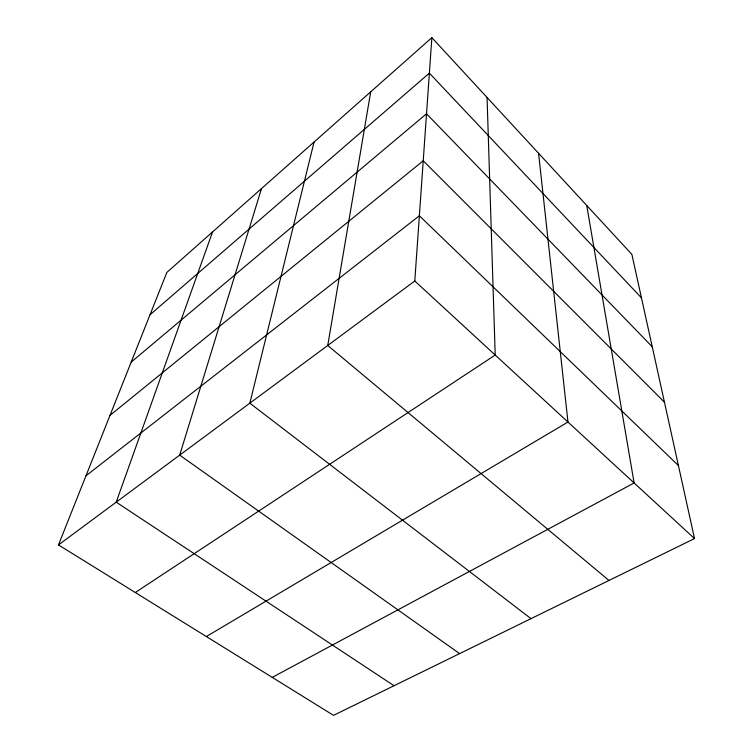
<?xml version="1.0" encoding="UTF-8"?>
<svg xmlns="http://www.w3.org/2000/svg" width="753" height="753" viewBox="0 0 753 753"><rect width="100%" height="100%" fill="white"/><g stroke="black" fill="none" stroke-linecap="round" stroke-linejoin="round"><path stroke-width="1.13" d="M58.48 544.918L414.79 280.991L431.864 37.65L631.88 254.382L694.52 538.574L333.532 715.35L58.48 544.918L166.855 272.426L431.864 37.65M370.702 91.838L327.743 345.467L608.979 580.459M314.067 142.006L249.836 403.175L530.997 618.655M261.489 188.589L179.694 455.132L459.612 653.613M212.534 231.952L116.207 502.157L394.017 685.729M150.016 314.763L429.37 73.135L641.471 297.877M131.191 362.099L426.518 113.778L652.249 346.794M109.994 415.383L423.224 160.784L664.466 402.215M85.964 475.811L419.365 215.782L678.415 465.533M135.314 592.517L495.21 355.039L487.069 97.466M206.36 636.539L567.969 422.038L538.574 153.283M272.247 677.38L634.12 482.955L586.738 205.475M414.79 280.991L694.52 538.574"/></g></svg>
